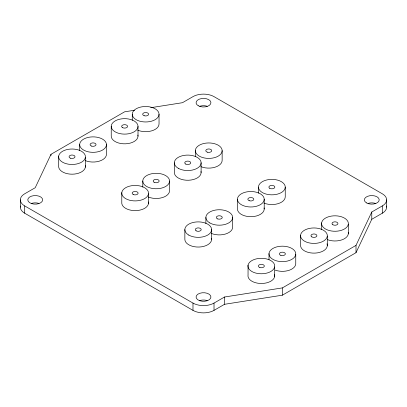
<?xml version="1.0" encoding="UTF-8"?>
<svg xmlns="http://www.w3.org/2000/svg" width="407" height="407" viewBox="0 0 407 407"><rect width="100%" height="100%" fill="white"/><g stroke="black" fill="none" stroke-linecap="round" stroke-linejoin="round"><path stroke-width="0.61" d="M134.575 110.246L124.618 111.813L50.997 154.314L35.226 187.713L24.705 193.783A14.876 8.588 0 0 0 24.705 205.927L24.705 213.217L192.984 310.368A14.876 8.588 0 0 0 214.016 310.368L224.537 304.299L282.382 295.187L356.003 252.686L371.774 219.287L371.774 212.001L382.295 205.927A14.876 8.588 0 0 0 382.295 193.783L214.016 96.632A14.876 8.588 0 0 0 192.984 96.632L182.463 102.701L150.743 107.697M356.003 252.686L356.003 245.396L371.774 212.001M24.705 205.927L192.984 303.083A14.876 8.588 0 0 0 214.016 303.083L224.537 297.008L282.382 287.902L356.003 245.396M371.774 219.287L382.295 213.217A14.876 8.588 0 0 0 386.523 206.023M386.65 199.857L386.65 207.143M382.295 205.927L382.295 213.217M348.311 224.165A13.385 7.728 0 0 1 327.355 229.894A13.385 7.728 0 0 1 329.232 216.555A13.385 7.728 0 0 1 348.311 224.165L348.311 233.877M327.299 236.08A13.385 7.728 0 0 1 306.649 242.165A13.385 7.728 0 0 1 307.845 228.8A13.385 7.728 0 0 1 327.299 236.08L327.299 245.792M321.622 222.914L321.622 229.594M300.564 235.287L300.564 244.999A13.385 7.728 0 0 0 314.993 253.103A13.385 7.728 0 0 0 327.024 243.783M295.752 254.222A13.385 7.728 0 0 1 275.203 260.424A13.385 7.728 0 0 1 276.18 247.049A13.385 7.728 0 0 1 295.752 254.222L295.752 263.94A13.385 7.728 0 0 1 275.203 270.136M285.251 187.103A13.385 7.728 0 0 1 265.171 193.798A13.385 7.728 0 0 1 265.171 180.413A13.385 7.728 0 0 1 285.251 187.103L285.251 196.82A13.385 7.728 0 0 1 277.94 203.709A13.385 7.728 0 0 1 263.995 203.073M282.382 287.902L282.382 295.187M274.639 266.941A13.385 7.728 0 0 1 253.352 272.242A13.385 7.728 0 0 1 256.044 258.949A13.385 7.728 0 0 1 274.639 266.941L274.639 276.653M269.007 253.571L269.007 259.646M264.214 199.247A13.385 7.728 0 0 1 244.134 205.942A13.385 7.728 0 0 1 244.134 192.557A13.385 7.728 0 0 1 264.214 199.247L264.214 208.964M258.476 187.103L258.476 193.177M248.051 265.145L248.051 274.862A13.385 7.728 0 0 0 261.538 283.486A13.385 7.728 0 0 0 274.588 274.639M237.444 199.247L237.444 208.964A13.385 7.728 0 0 0 251.704 216.677A13.385 7.728 0 0 0 264.097 207.957M232.662 217.465L232.662 227.182A13.385 7.728 0 0 1 225.356 234.066A13.385 7.728 0 0 1 211.411 233.435M224.537 297.008L224.537 304.299M222.146 150.671A13.385 7.728 0 0 1 202.065 157.367A13.385 7.728 0 0 1 202.065 143.981A13.385 7.728 0 0 1 222.146 150.671L222.146 160.389A13.385 7.728 0 0 1 214.835 167.272A13.385 7.728 0 0 1 200.89 166.641M214.016 303.083L214.016 310.368M211.63 229.609L211.63 239.326M205.891 217.465L205.891 223.54M201.109 162.815L201.109 172.532M195.37 150.671L195.37 156.746M192.984 303.083L192.984 310.368M184.854 229.609L184.854 239.326A13.385 7.728 0 0 0 199.115 247.039A13.385 7.728 0 0 0 211.513 238.319M174.338 162.815L174.338 172.532A13.385 7.728 0 0 0 188.599 180.245A13.385 7.728 0 0 0 200.997 171.525M169.556 181.034A13.385 7.728 0 0 1 149.481 187.724A13.385 7.728 0 0 1 149.481 174.338A13.385 7.728 0 0 1 169.556 181.034L169.556 190.751A13.385 7.728 0 0 1 162.251 197.634A13.385 7.728 0 0 1 148.306 197.003M159.04 114.24A13.385 7.728 0 0 1 138.96 120.935A13.385 7.728 0 0 1 138.96 107.545A13.385 7.728 0 0 1 159.04 114.24L159.04 123.957A13.385 7.728 0 0 1 151.735 130.84A13.385 7.728 0 0 1 137.79 130.209M148.489 193.737A13.385 7.728 0 0 1 127.62 199.572A13.385 7.728 0 0 1 129.304 186.223A13.385 7.728 0 0 1 148.489 193.737L148.489 203.454M142.786 181.034L142.786 187.103M138.009 126.384A13.385 7.728 0 0 1 117.928 133.079A13.385 7.728 0 0 1 117.928 119.694A13.385 7.728 0 0 1 138.009 126.384L138.009 136.101M132.27 114.24L132.27 120.314M121.785 192.618L121.785 202.335A13.385 7.728 0 0 0 135.485 210.617A13.385 7.728 0 0 0 148.423 201.938M111.233 126.384L111.233 136.101A13.385 7.728 0 0 0 125.498 143.813A13.385 7.728 0 0 0 137.892 135.093M106.456 144.602A13.385 7.728 0 0 1 86.376 151.292A13.385 7.728 0 0 1 86.376 137.907A13.385 7.728 0 0 1 106.456 144.602L106.456 154.314A13.385 7.728 0 0 1 99.145 161.203A13.385 7.728 0 0 1 85.2 160.572M85.363 157.453A13.385 7.728 0 0 1 64.306 163.054A13.385 7.728 0 0 1 66.433 149.725A13.385 7.728 0 0 1 85.363 157.453L85.363 167.17M79.68 144.602L79.68 150.671M58.705 156.034L58.705 165.751A13.385 7.728 0 0 0 72.12 174.191A13.385 7.728 0 0 0 85.348 165.654M50.997 154.314L50.997 155.53M20.35 199.857L20.35 207.143M24.705 213.217A14.876 8.588 0 0 1 20.477 206.023M199.781 106.273A7.438 4.294 0 0 1 207.219 106.273M31.507 203.424A7.438 4.294 0 0 1 38.94 203.424M368.06 203.424A7.438 4.294 0 0 1 375.493 203.424M199.781 300.58A7.438 4.294 0 0 1 207.219 300.58M348.265 232.361A13.385 7.728 0 0 1 341.86 239.881A13.385 7.728 0 0 1 327.355 239.611M198.24 105.739A7.438 4.294 0 0 0 210.684 103.816A7.438 4.294 0 0 0 201.577 98.555A7.438 4.294 0 0 0 198.24 105.739M31.507 203.576A7.438 4.294 0 0 0 42.659 199.857A7.438 4.294 0 0 0 31.507 196.138A7.438 4.294 0 0 0 31.507 203.576M366.519 202.895A7.438 4.294 0 0 0 378.958 200.966A7.438 4.294 0 0 0 369.851 195.711A7.438 4.294 0 0 0 366.519 202.895M199.781 300.727A7.438 4.294 0 0 0 210.938 297.008A7.438 4.294 0 0 0 199.781 293.289A7.438 4.294 0 0 0 199.781 300.727M259.859 267.531A2.976 1.72 0 0 0 264.321 266.041A2.976 1.72 0 0 0 259.859 264.555A2.976 1.72 0 0 0 259.859 267.531M280.891 255.387A2.976 1.72 0 0 0 285.353 253.897A2.976 1.72 0 0 0 280.891 252.411A2.976 1.72 0 0 0 280.891 255.387M311.828 236.894A2.976 1.72 0 0 0 316.804 236.126A2.976 1.72 0 0 0 313.161 234.025A2.976 1.72 0 0 0 311.828 236.894M332.865 224.75A2.976 1.72 0 0 0 337.841 223.982A2.976 1.72 0 0 0 334.198 221.881A2.976 1.72 0 0 0 332.865 224.75M269.76 188.319A2.976 1.72 0 0 0 274.735 187.551A2.976 1.72 0 0 0 271.093 185.444A2.976 1.72 0 0 0 269.76 188.319M249.338 200.737A2.976 1.72 0 0 0 253.8 199.247A2.976 1.72 0 0 0 249.338 197.761A2.976 1.72 0 0 0 249.338 200.737M217.791 218.951A2.976 1.72 0 0 0 222.253 217.465A2.976 1.72 0 0 0 217.791 215.98A2.976 1.72 0 0 0 217.791 218.951M196.138 230.825A2.976 1.72 0 0 0 201.114 230.057A2.976 1.72 0 0 0 197.471 227.951A2.976 1.72 0 0 0 196.138 230.825M144.17 115.725A2.976 1.72 0 0 0 148.631 114.24A2.976 1.72 0 0 0 144.17 112.754A2.976 1.72 0 0 0 144.17 115.725M122.517 127.6A2.976 1.72 0 0 0 127.493 126.826A2.976 1.72 0 0 0 123.85 124.725A2.976 1.72 0 0 0 122.517 127.6M91.58 146.088A2.976 1.72 0 0 0 96.042 144.602A2.976 1.72 0 0 0 91.58 143.111A2.976 1.72 0 0 0 91.58 146.088M70.548 158.231A2.976 1.72 0 0 0 75.01 156.746A2.976 1.72 0 0 0 70.548 155.255A2.976 1.72 0 0 0 70.548 158.231M133.618 194.653A2.976 1.72 0 0 0 138.11 193.198A2.976 1.72 0 0 0 133.684 191.677A2.976 1.72 0 0 0 133.618 194.653M154.1 182.265A2.976 1.72 0 0 0 159.056 181.456A2.976 1.72 0 0 0 155.362 179.38A2.976 1.72 0 0 0 154.1 182.265M185.623 164.031A2.976 1.72 0 0 0 190.598 163.263A2.976 1.72 0 0 0 186.955 161.157A2.976 1.72 0 0 0 185.623 164.031M207.27 152.162A2.976 1.72 0 0 0 211.732 150.671A2.976 1.72 0 0 0 207.27 149.186A2.976 1.72 0 0 0 207.27 152.162M188.777 235.073A13.385 7.728 0 0 0 211.172 231.608A13.385 7.728 0 0 0 194.775 222.146A13.385 7.728 0 0 0 188.777 235.073M209.809 222.929A13.385 7.728 0 0 0 232.204 219.465A13.385 7.728 0 0 0 215.812 210.002A13.385 7.728 0 0 0 209.809 222.929M178.261 168.279A13.385 7.728 0 0 0 200.656 164.815A13.385 7.728 0 0 0 184.259 155.352A13.385 7.728 0 0 0 178.261 168.279"/></g></svg>
